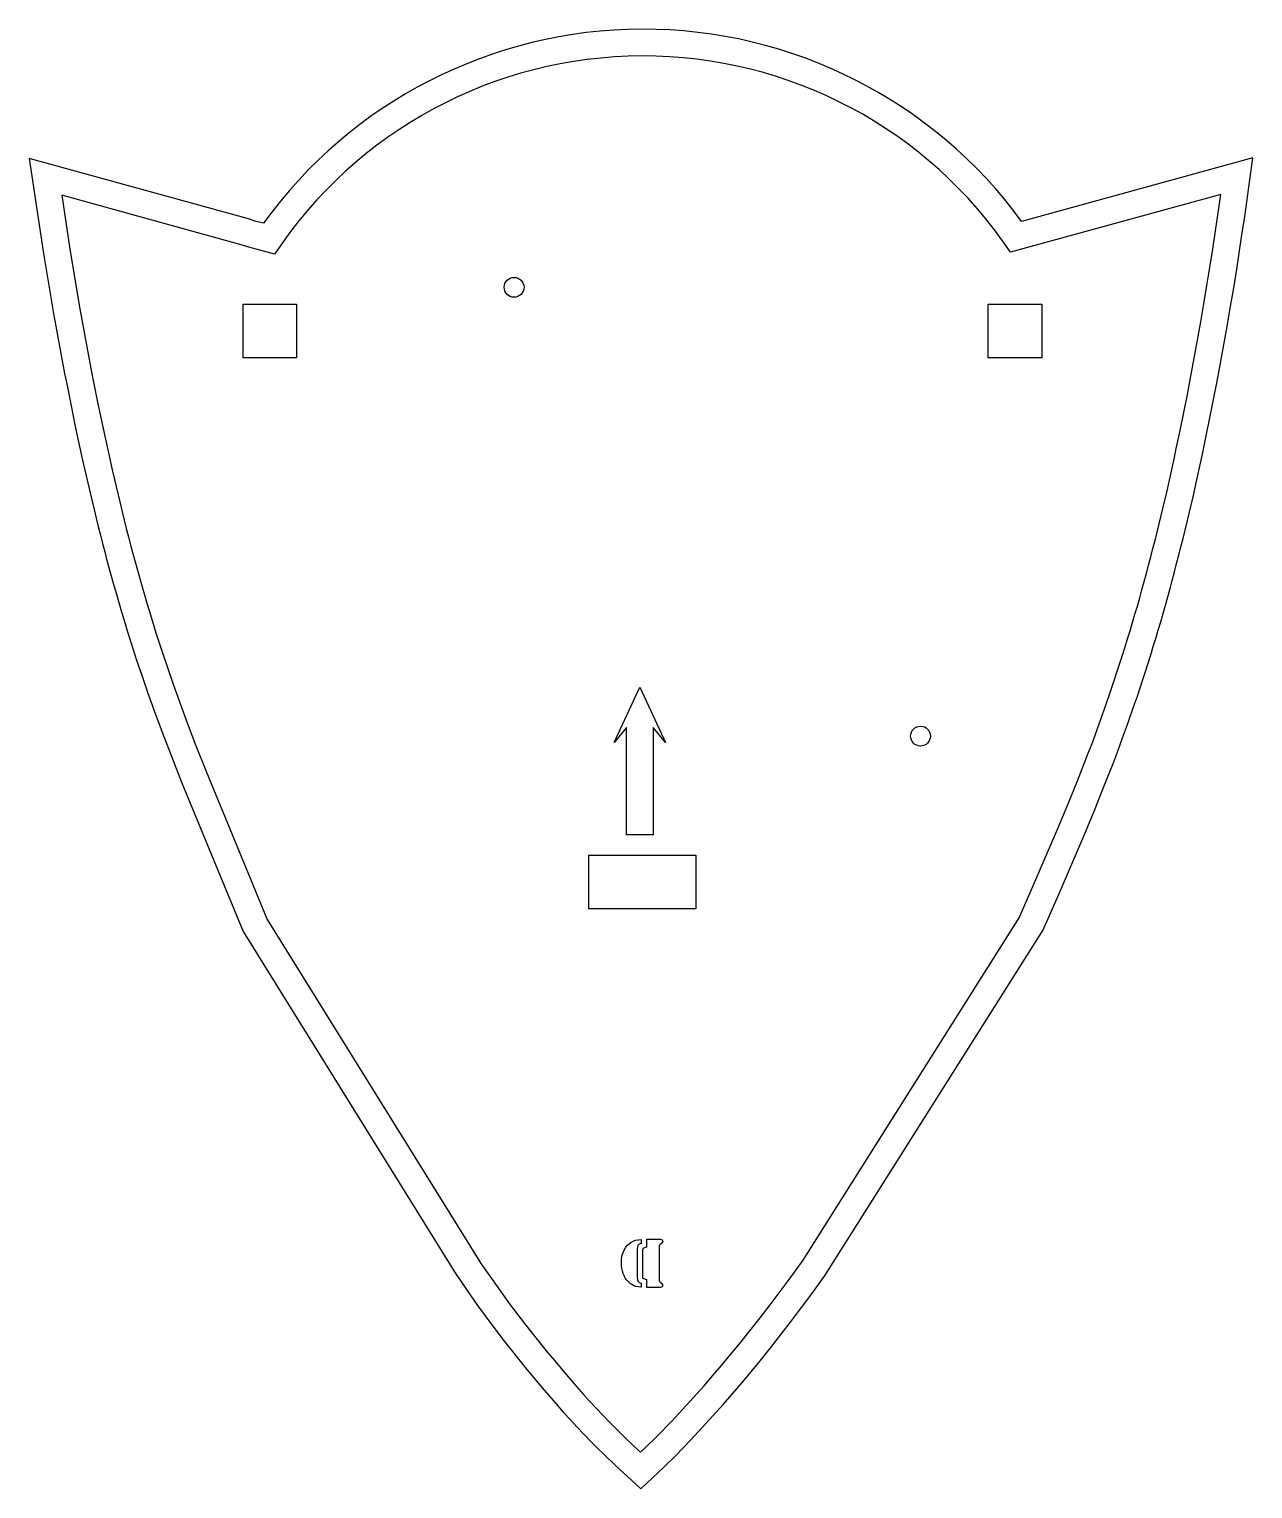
# Model space of a CAD drawing. Extents: x -2.1 to 9.3, y 1.4 to 15.1.
import ezdxf

# ---------------------------------------------------------------- set-up
doc = ezdxf.new("R2010")
doc.units = 0
for name, color, linetype in [('CUT', 250, 'CONTINUOUS'), ('PRINT_1', 250, 'CONTINUOUS'), ('PRINT_2', 250, 'CONTINUOUS'), ('PRINT_3', 250, 'CONTINUOUS')]:
    doc.layers.add(name, color=color, linetype=linetype)

msp = doc.modelspace()

# ---------------------------------------------------------------- linework, layer by layer
at = {"layer": 'CUT', "color": 7, "linetype": 'CONTINUOUS'}
msp.add_lwpolyline([(-1.706, 13.02), (-1.613, 12.462), (-1.51, 11.905), (-1.495, 11.826), (-1.448, 11.59), (-1.415, 11.432), (-1.382, 11.275), (-1.347, 11.117), (-1.312, 10.96), (-1.276, 10.804), (-1.257, 10.725), (-1.238, 10.647), (-1.219, 10.569), (-1.2, 10.491), (-1.18, 10.413), (-1.16, 10.335), (-1.14, 10.257), (-1.119, 10.179), (-1.098, 10.101), (-1.077, 10.024), (-1.055, 9.946), (-1.033, 9.869), (-1.011, 9.792), (-0.988, 9.714), (-0.965, 9.637), (-0.933, 9.532), (-0.9, 9.428), (-0.849, 9.271), (-0.797, 9.115), (-0.743, 8.959), (-0.687, 8.804), (-0.611, 8.598), (-0.533, 8.393), (-0.432, 8.138), (0.136, 6.763), (2.11, 3.583), (2.13, 3.553), (2.212, 3.433), (2.296, 3.314), (2.404, 3.167), (2.536, 2.992), (2.74, 2.735), (2.797, 2.667), (2.912, 2.531), (3, 2.429), (3.088, 2.329), (3.148, 2.263), (3.209, 2.198), (3.27, 2.133), (3.332, 2.069), (3.395, 2.006), (3.458, 1.943), (3.49, 1.912), (3.523, 1.881), (3.555, 1.851), (3.588, 1.82), (3.621, 1.79), (3.663, 1.831), (3.769, 1.933), (3.912, 2.081), (4.21, 2.407), (4.244, 2.446), (4.312, 2.524), (4.379, 2.603), (4.445, 2.682), (4.543, 2.801), (4.641, 2.922), (4.736, 3.044), (4.831, 3.167), (4.924, 3.291), (5.016, 3.415), (5.137, 3.583), (7.156, 6.779), (7.293, 7.091), (7.525, 7.632), (7.625, 7.874), (7.699, 8.056), (7.747, 8.178), (7.794, 8.3), (7.841, 8.422), (7.886, 8.545), (7.931, 8.668), (7.953, 8.73), (7.974, 8.792), (7.995, 8.853), (8.021, 8.929), (8.046, 9.004), (8.071, 9.079), (8.096, 9.155), (8.12, 9.231), (8.144, 9.306), (8.167, 9.382), (8.191, 9.458), (8.213, 9.535), (8.236, 9.611), (8.258, 9.687), (8.28, 9.764), (8.301, 9.84), (8.322, 9.917), (8.343, 9.993), (8.363, 10.07), (8.384, 10.147), (8.403, 10.224), (8.423, 10.301), (8.442, 10.378), (8.461, 10.455), (8.48, 10.533), (8.498, 10.61), (8.535, 10.765), (8.57, 10.92), (8.604, 11.075), (8.622, 11.159), (8.657, 11.327), (8.691, 11.496), (8.725, 11.664), (8.758, 11.833), (8.79, 12.002), (8.821, 12.171), (8.851, 12.34), (8.88, 12.51), (8.908, 12.679), (8.936, 12.849), (8.962, 13.019), (8.988, 13.189), (9.012, 13.359), (9.036, 13.529), (7.074, 12.991, 0.535808), (0.204, 12.973), (-0.037, 13.039), (-0.109, 13.061), (-1.782, 13.523)], format="xyb", close=True, dxfattribs=at)
for centre in [(2.44, 12.663), (6.234, 8.474)]:
    msp.add_circle(centre, 0.0925, dxfattribs=at)
at = {"layer": 'PRINT_1', "color": 250, "linetype": 'CONTINUOUS'}
for points in [[(-0.09, 12.505), (0.41, 12.505), (0.41, 12.005), (-0.09, 12.005)], [(6.867, 12.505), (7.367, 12.505), (7.367, 12.005), (6.867, 12.005)], [(4.138, 6.863), (3.138, 6.863), (3.138, 7.363), (4.138, 7.363)]]:
    msp.add_lwpolyline(points, close=True, dxfattribs=at)
at = {"layer": 'PRINT_1', "color": 250}
for points in [[(3.739, 7.553), (3.489, 7.553), (3.489, 8.553), (3.374, 8.415), (3.614, 8.931), (3.854, 8.415), (3.739, 8.553)], [(3.607, 3.731), (3.596, 3.718), (3.592, 3.706), (3.589, 3.68), (3.589, 3.423), (3.591, 3.399), (3.598, 3.383), (3.607, 3.374), (3.626, 3.367), (3.626, 3.332), (3.624, 3.332), (3.598, 3.334), (3.576, 3.337), (3.558, 3.344), (3.535, 3.357), (3.527, 3.363), (3.508, 3.379), (3.492, 3.396), (3.478, 3.416), (3.466, 3.438), (3.458, 3.458), (3.451, 3.48), (3.446, 3.504), (3.443, 3.529), (3.442, 3.555), (3.442, 3.566), (3.444, 3.592), (3.447, 3.616), (3.453, 3.639), (3.461, 3.661), (3.471, 3.683), (3.484, 3.704), (3.499, 3.722), (3.517, 3.738), (3.531, 3.747), (3.552, 3.76), (3.574, 3.768), (3.597, 3.773), (3.601, 3.773), (3.626, 3.774), (3.626, 3.738)], [(3.676, 3.703), (3.641, 3.69), (3.639, 3.677), (3.639, 3.425), (3.64, 3.415), (3.676, 3.403), (3.676, 3.332), (3.807, 3.332), (3.825, 3.337), (3.831, 3.349), (3.819, 3.366), (3.818, 3.367), (3.806, 3.371), (3.802, 3.375), (3.798, 3.391), (3.798, 3.715), (3.802, 3.732), (3.806, 3.736), (3.818, 3.74), (3.831, 3.756), (3.831, 3.757), (3.825, 3.77), (3.807, 3.774), (3.676, 3.774)]]:
    msp.add_lwpolyline(points, close=True, dxfattribs=at)
at = {"layer": 'PRINT_2', "color": 7, "linetype": 'CONTINUOUS'}
msp.add_lwpolyline([(-1.953, 12.98), (-1.859, 12.419), (-1.756, 11.859), (-1.74, 11.778), (-1.693, 11.54), (-1.66, 11.381), (-1.626, 11.222), (-1.592, 11.063), (-1.556, 10.905), (-1.519, 10.746), (-1.5, 10.667), (-1.481, 10.588), (-1.462, 10.509), (-1.442, 10.43), (-1.422, 10.351), (-1.402, 10.272), (-1.382, 10.193), (-1.361, 10.114), (-1.339, 10.036), (-1.318, 9.957), (-1.296, 9.879), (-1.273, 9.8), (-1.251, 9.722), (-1.228, 9.643), (-1.204, 9.565), (-1.172, 9.458), (-1.138, 9.352), (-1.087, 9.193), (-1.033, 9.034), (-0.979, 8.876), (-0.922, 8.719), (-0.846, 8.51), (-0.766, 8.302), (-0.664, 8.044), (-0.088, 6.649), (1.9, 3.448), (1.923, 3.413), (2.007, 3.29), (2.093, 3.168), (2.203, 3.017), (2.339, 2.839), (2.546, 2.578), (2.605, 2.506), (2.722, 2.368), (2.812, 2.265), (2.902, 2.162), (2.964, 2.094), (3.026, 2.027), (3.09, 1.96), (3.154, 1.894), (3.218, 1.829), (3.284, 1.764), (3.317, 1.732), (3.351, 1.7), (3.384, 1.668), (3.418, 1.637), (3.623, 1.448), (3.837, 1.65), (3.946, 1.757), (4.094, 1.909), (4.396, 2.24), (4.432, 2.282), (4.501, 2.361), (4.57, 2.441), (4.637, 2.522), (4.737, 2.644), (4.836, 2.767), (4.934, 2.891), (5.03, 3.016), (5.124, 3.141), (5.218, 3.268), (5.344, 3.443), (7.377, 6.661), (7.523, 6.991), (7.756, 7.535), (7.857, 7.779), (7.931, 7.963), (7.98, 8.087), (8.028, 8.21), (8.075, 8.334), (8.121, 8.459), (8.166, 8.584), (8.188, 8.647), (8.21, 8.71), (8.232, 8.772), (8.258, 8.848), (8.284, 8.925), (8.309, 9.002), (8.334, 9.078), (8.358, 9.155), (8.383, 9.232), (8.406, 9.309), (8.43, 9.386), (8.453, 9.463), (8.476, 9.541), (8.498, 9.618), (8.52, 9.696), (8.542, 9.773), (8.563, 9.851), (8.584, 9.928), (8.605, 10.006), (8.625, 10.084), (8.646, 10.162), (8.665, 10.24), (8.685, 10.318), (8.704, 10.396), (8.723, 10.474), (8.742, 10.552), (8.778, 10.709), (8.814, 10.865), (8.848, 11.022), (8.866, 11.107), (8.902, 11.276), (8.936, 11.446), (8.97, 11.616), (9.003, 11.786), (9.035, 11.956), (9.067, 12.127), (9.097, 12.297), (9.126, 12.468), (9.155, 12.639), (9.183, 12.81), (9.209, 12.981), (9.235, 13.152), (9.26, 13.324), (9.336, 13.871), (7.178, 13.279, 0.509299), (0.099, 13.261), (0.033, 13.279), (-0.039, 13.301), (-2.087, 13.866)], format="xyb", close=True, dxfattribs=at)
at = {"layer": 'PRINT_3', "color": 9, "linetype": 'CONTINUOUS'}
msp.add_lwpolyline([(0.099, 13.261), (0.033, 13.279), (-0.039, 13.301), (-2.087, 13.866), (-1.953, 12.98), (-1.859, 12.419), (-1.756, 11.859), (-1.74, 11.778), (-1.693, 11.54), (-1.66, 11.381), (-1.626, 11.222), (-1.592, 11.063), (-1.556, 10.905), (-1.519, 10.746), (-1.5, 10.667), (-1.481, 10.588), (-1.462, 10.509), (-1.442, 10.43), (-1.422, 10.351), (-1.402, 10.272), (-1.382, 10.193), (-1.361, 10.114), (-1.339, 10.036), (-1.318, 9.957), (-1.296, 9.879), (-1.273, 9.8), (-1.251, 9.722), (-1.228, 9.643), (-1.204, 9.565), (-1.172, 9.458), (-1.138, 9.352), (-1.087, 9.193), (-1.033, 9.034), (-0.979, 8.876), (-0.922, 8.719), (-0.846, 8.51), (-0.766, 8.302), (-0.664, 8.044), (-0.088, 6.649), (1.9, 3.448), (1.923, 3.413), (2.007, 3.29), (2.093, 3.168), (2.203, 3.017), (2.339, 2.839), (2.546, 2.578), (2.605, 2.506), (2.722, 2.368), (2.812, 2.265), (2.902, 2.162), (2.964, 2.094), (3.026, 2.027), (3.09, 1.96), (3.154, 1.894), (3.218, 1.829), (3.284, 1.764), (3.317, 1.732), (3.351, 1.7), (3.384, 1.668), (3.418, 1.637), (3.623, 1.448), (3.837, 1.65), (3.946, 1.757), (4.094, 1.909), (4.396, 2.24), (4.432, 2.282), (4.501, 2.361), (4.57, 2.441), (4.637, 2.522), (4.737, 2.644), (4.836, 2.767), (4.934, 2.891), (5.03, 3.016), (5.124, 3.141), (5.218, 3.268), (5.344, 3.443), (7.377, 6.661), (7.523, 6.991), (7.756, 7.535), (7.857, 7.779), (7.931, 7.963), (7.98, 8.087), (8.028, 8.21), (8.075, 8.334), (8.121, 8.459), (8.166, 8.584), (8.188, 8.647), (8.21, 8.71), (8.232, 8.772), (8.258, 8.848), (8.284, 8.925), (8.309, 9.002), (8.334, 9.078), (8.358, 9.155), (8.383, 9.232), (8.406, 9.309), (8.43, 9.386), (8.453, 9.463), (8.476, 9.541), (8.498, 9.618), (8.52, 9.696), (8.542, 9.773), (8.563, 9.851), (8.584, 9.928), (8.605, 10.006), (8.625, 10.084), (8.646, 10.162), (8.665, 10.24), (8.685, 10.318), (8.704, 10.396), (8.723, 10.474), (8.742, 10.552), (8.778, 10.709), (8.814, 10.865), (8.848, 11.022), (8.866, 11.107), (8.902, 11.276), (8.936, 11.446), (8.97, 11.616), (9.003, 11.786), (9.035, 11.956), (9.067, 12.127), (9.097, 12.297), (9.126, 12.468), (9.155, 12.639), (9.183, 12.81), (9.209, 12.981), (9.235, 13.152), (9.26, 13.324), (9.336, 13.871), (7.178, 13.279, 0.509299)], format="xyb", close=True, dxfattribs=at)

doc.saveas('drawing.dxf')
